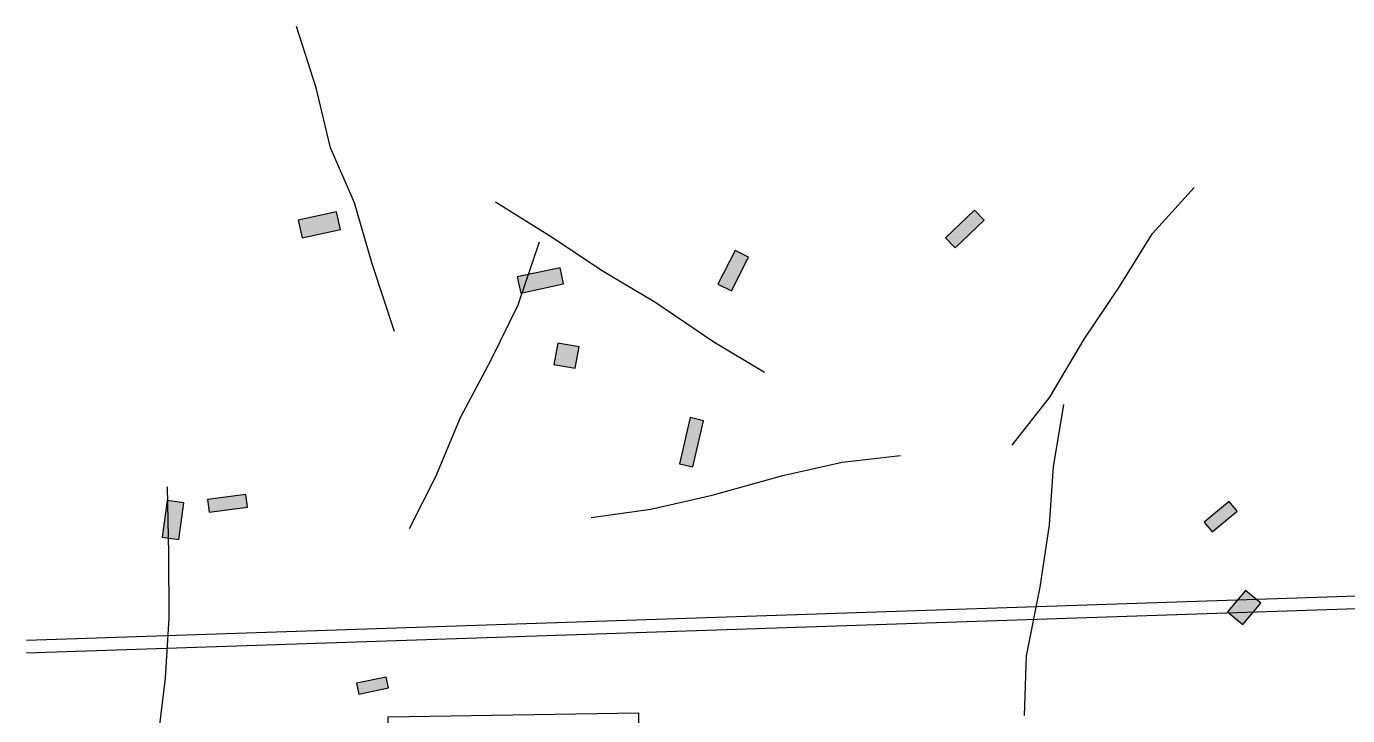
# Model space of a CAD drawing. Header units: millimetres. Extents: x 0 to 476461836, y 0 to 306518700.
# Drawn here: x 475063910 to 475898160, y 306083480 to 306518700 of the extents above; entities that cross this region are included whole.
import ezdxf

# ---------------------------------------------------------------- set-up
doc = ezdxf.new("R2010")
doc.units = ezdxf.units.MM
doc.header["$LTSCALE"] = 500
for name, color, linetype in [('OSBASE$0$Building', 8, 'Continuous'), ('OSBASE$0$Field Boundary', 9, 'Continuous'), ('OSBASE$0$Road Edge', 8, 'Continuous'), ('TW_HERAS', 8, 'HERAS_TXT')]:
    doc.layers.add(name, color=color, linetype=linetype)
doc.linetypes.add('HERAS_TXT', pattern='A,4000,-750,["H",Standard,S=600,R=0,X=-250,Y=-300],-750', length=5500)

msp = doc.modelspace()

# ---------------------------------------------------------------- hatches: boundary and pattern name
at = {"layer": 'OSBASE$0$Building'}
for points in [[(475238013, 306385169), (475262224, 306390417), (475259814, 306401535), (475235603, 306396286)], [(475650313, 306378970), (475668666, 306396410), (475662668, 306402722), (475644314, 306385283)], [(475509117, 306351617), (475519915, 306372920), (475511408, 306377232), (475500610, 306355929)], [(475376030, 306350258), (475403067, 306356103), (475400860, 306366315), (475373822, 306360470)], [(475410512, 306302910), (475412881, 306316316), (475399367, 306318703), (475396999, 306305297)], [(475484728, 306240543), (475491457, 306269663), (475482953, 306271628), (475476224, 306242508)], [(475179292, 306211917), (475203430, 306215121), (475202371, 306223095), (475178233, 306219892)], [(475160127, 306194765), (475163266, 306217783), (475152768, 306219215), (475149630, 306196197)], [(475812682, 306199581), (475828385, 306212600), (475823340, 306218685), (475807637, 306205666)], [(475832071, 306140904), (475843353, 306154504), (475833667, 306162539), (475822385, 306148938)], [(475273801, 306097068), (475292485, 306100904), (475291087, 306107710), (475272404, 306103873)]]:
    msp.add_hatch(color=8, dxfattribs=at).paths.add_polyline_path(points)

# ---------------------------------------------------------------- linework, layer by layer
for points in [[(475238013, 306385169), (475262224, 306390417), (475259814, 306401535), (475235603, 306396286)], [(475650313, 306378970), (475668666, 306396410), (475662668, 306402722), (475644314, 306385283)], [(475509117, 306351617), (475519915, 306372920), (475511408, 306377232), (475500610, 306355929)], [(475376030, 306350258), (475403067, 306356103), (475400860, 306366315), (475373822, 306360470)], [(475410512, 306302910), (475412881, 306316316), (475399367, 306318703), (475396999, 306305297)], [(475484728, 306240543), (475491457, 306269663), (475482953, 306271628), (475476224, 306242508)], [(475179292, 306211917), (475203430, 306215121), (475202371, 306223095), (475178233, 306219892)], [(475160127, 306194765), (475163266, 306217783), (475152768, 306219215), (475149630, 306196197)], [(475812682, 306199581), (475828385, 306212600), (475823340, 306218685), (475807637, 306205666)], [(475832071, 306140904), (475843353, 306154504), (475833667, 306162539), (475822385, 306148938)], [(475273801, 306097068), (475292485, 306100904), (475291087, 306107710), (475272404, 306103873)]]:
    msp.add_lwpolyline(points, close=True, dxfattribs=at)
at = {"layer": 'OSBASE$0$Field Boundary'}
for points in [[(475296431, 306325965), (475282128, 306368839), (475271102, 306407316), (475255861, 306442083), (475246956, 306480010), (475234359, 306518700)], [(475686425, 306254255), (475710053, 306284506), (475731819, 306321101), (475753437, 306353380), (475774900, 306387857), (475801343, 306417056)], [(475530016, 306300178), (475497981, 306319379), (475460820, 306344470), (475426977, 306364646), (475396434, 306385022), (475360083, 306407693)], [(475305907, 306201723), (475322392, 306234406), (475337962, 306271687), (475357451, 306308221), (475374479, 306342805), (475387935, 306382557)], [(475694060, 306083489), (475695381, 306121136), (475704099, 306164573), (475709878, 306203953), (475712521, 306240518), (475718982, 306279942)], [(475420574, 306208669), (475458287, 306213928), (475496927, 306222698), (475541494, 306235132), (475579045, 306243484), (475615932, 306247709)], [(475145707, 306027455), (475147066, 306069039), (475151770, 306107038), (475154090, 306144982), (475153938, 306185600), (475152914, 306227994)]]:
    msp.add_lwpolyline(points, dxfattribs=at)
at = {"layer": 'OSBASE$0$Road Edge'}
for points in [[(475063910, 306131170), (476263910, 306171170)], [(475063910, 306123170), (476263910, 306163170)]]:
    msp.add_lwpolyline(points, dxfattribs=at)
at = {"layer": 'TW_HERAS'}
msp.add_lwpolyline([(475292403, 306082673), (475450387, 306085111), (475452299, 305961258), (475294312, 305958819)], close=True, dxfattribs=at)

doc.saveas('drawing.dxf')
